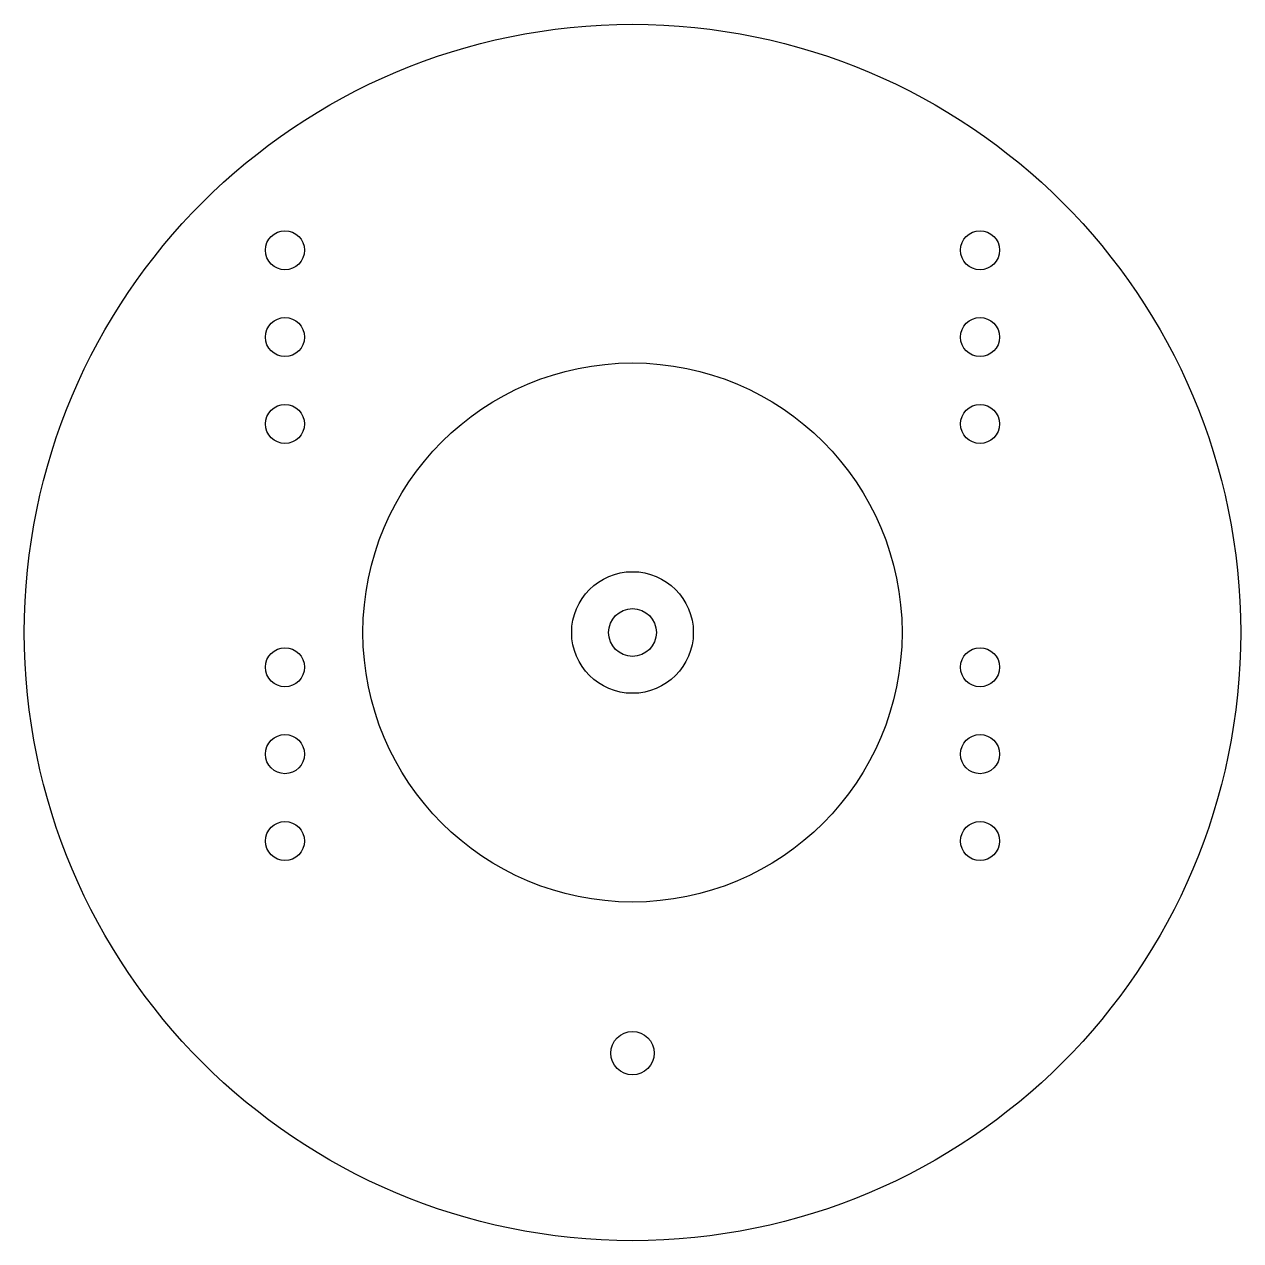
# Model space of a CAD drawing. Header units: millimetres. Extents: x -70 to 70, y 0 to 140.
import ezdxf

# ---------------------------------------------------------------- set-up
doc = ezdxf.new("R2010")
doc.units = ezdxf.units.MM
doc.layers.get('0').update_dxf_attribs({"linetype": 'CONTINUOUS'})

msp = doc.modelspace()

# ---------------------------------------------------------------- linework, layer by layer
for centre, radius in [((0, 70), 70), ((-40, 114), 2.25), ((40, 114), 2.25), ((-40, 104), 2.25), ((40, 104), 2.25), ((0, 70), 31.025), ((-40, 94), 2.25), ((40, 94), 2.25), ((0, 70), 7), ((0, 70), 2.75), ((-40, 66), 2.25), ((40, 66), 2.25), ((-40, 56), 2.25), ((40, 56), 2.25), ((-40, 46), 2.25), ((40, 46), 2.25), ((0, 21.585), 2.5)]:
    msp.add_circle(centre, radius)

doc.saveas('drawing.dxf')
